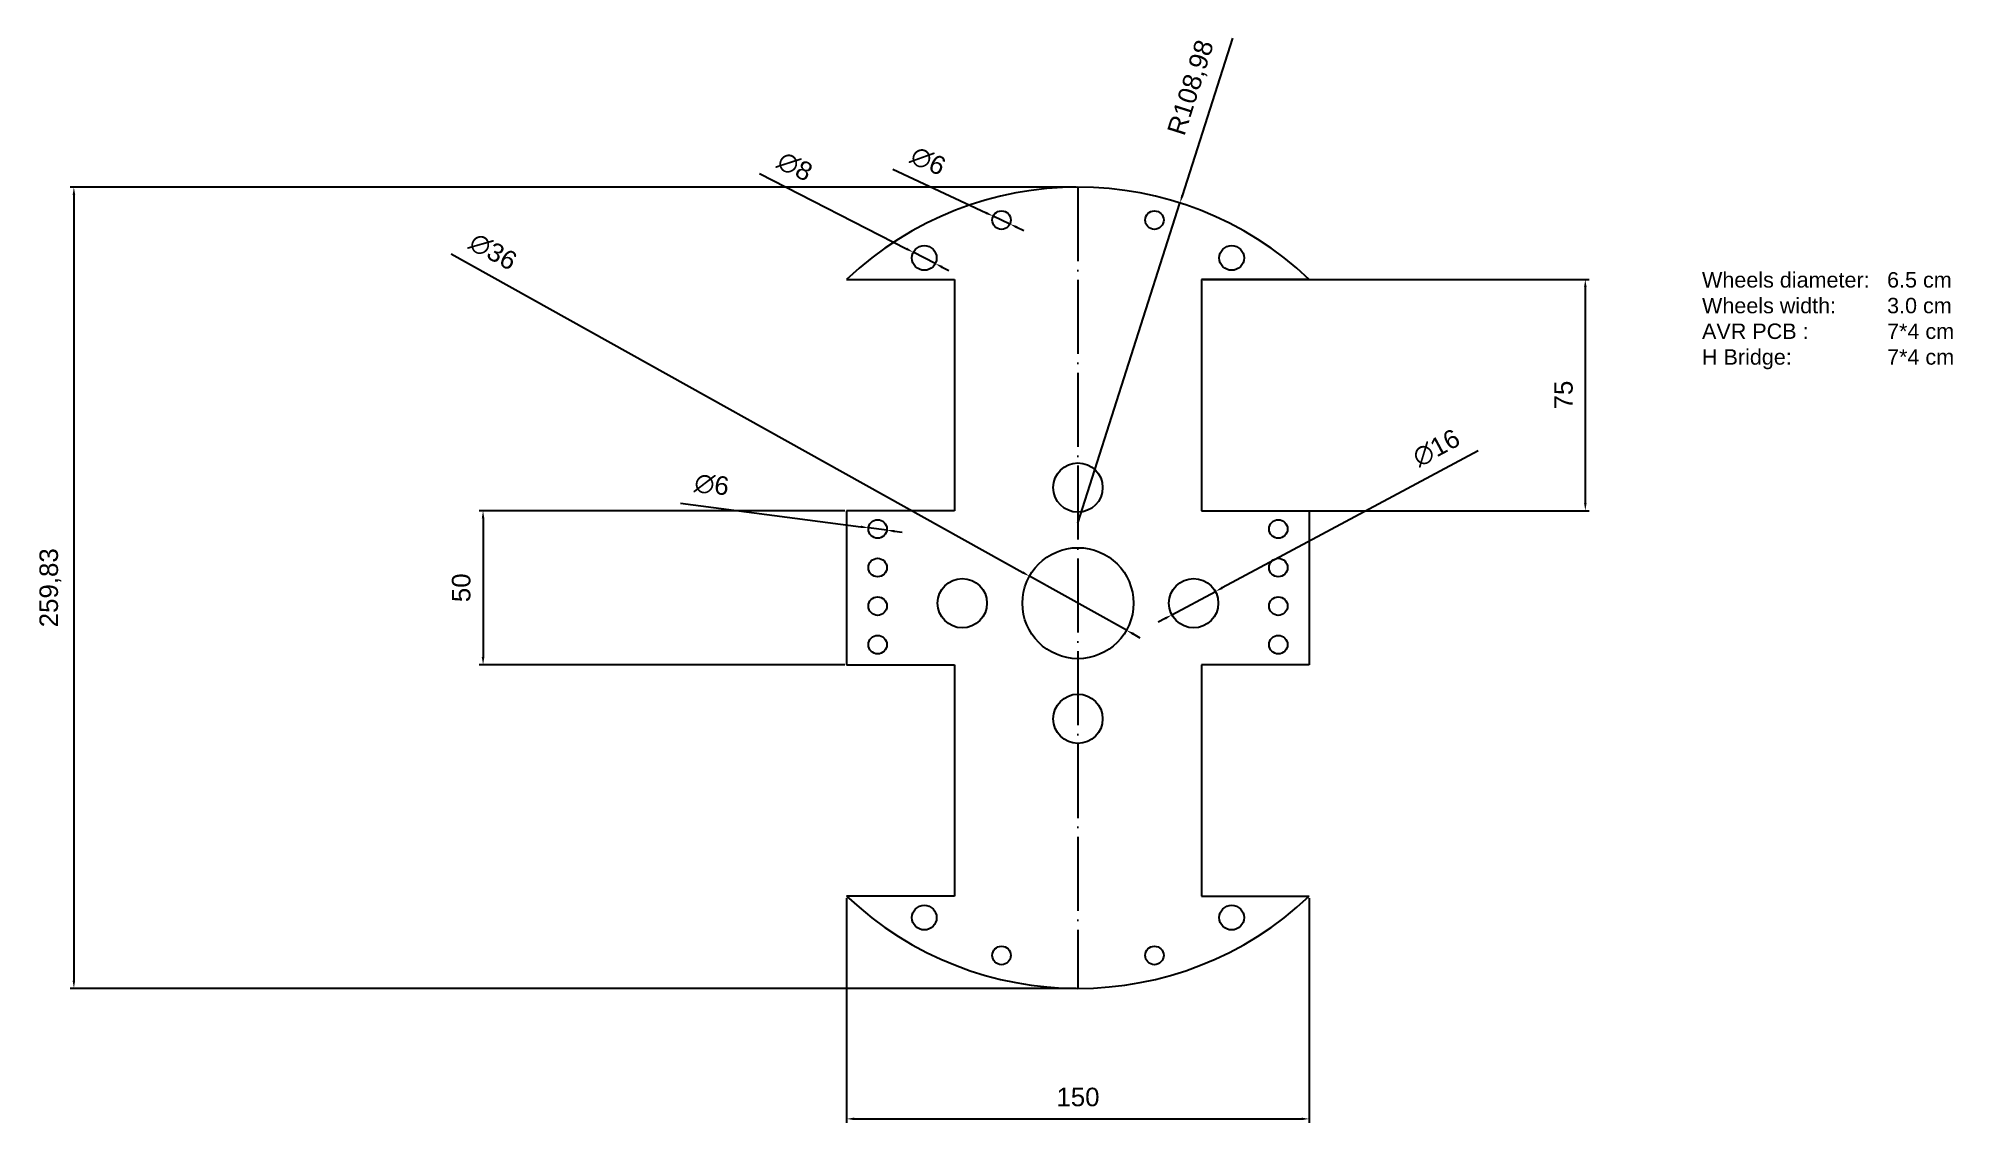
# Model space of a CAD drawing. Header units: millimetres. Extents: x 2488 to 3108, y 1947 to 2298.
import ezdxf

# ---------------------------------------------------------------- set-up
doc = ezdxf.new("R2010")
doc.units = ezdxf.units.MM
doc.linetypes.add('ACAD_ISO04W100', pattern=[30, 24, -3, 0, -3])
doc.layers.get('0').update_dxf_attribs({"linetype": 'ACAD_ISO04W100'})
for name, color, linetype in [('Body', 240, 'Continuous'), ('Dimensions', 40, 'Continuous'), ('Holes', 241, 'Continuous')]:
    doc.layers.add(name, color=color, linetype=linetype)
doc.styles.get("Standard").update_dxf_attribs({"font": 'arial.ttf'})
doc.dimstyles.new('ISO-25', dxfattribs={"dimtxt": 6, "dimasz": 2.5, "dimexe": 1.25, "dimexo": 0.625, "dimgap": 4, "dimtad": 1, "dimtxsty": 'Standard', "dimcen": 2.5, "dimadec": 0, "dimazin": 0, "dimtfac": 1, "dimtmove": 0, "dimatfit": 3, "dimfxl": 1, "dimarcsym": 0})

# ---------------------------------------------------------------- blocks, each defined once
blk = doc.blocks.new('*D3')
at = {"layer": 'Defpoints', "color": 0, "transparency": 16777216}
for p in [(2797.36, 2240.61), (2802.79, 2238.07)]:
    blk.add_point(p, dxfattribs=at)
at = {"layer": 'Dimensions', "color": 0, "lineweight": -2, "transparency": 16777216}
for p, q in [((2764.84, 2255.87), (2795.1, 2241.68)), ((2802.79, 2238.07), (2797.36, 2240.61)), ((2805.05, 2237), (2807.32, 2235.94))]:
    blk.add_line(p, q, dxfattribs=at)
at = {"layer": 'Dimensions', "color": 0, "transparency": 16777216}
for points in [[(2795.27, 2242.05), (2794.92, 2241.3), (2797.36, 2240.61)], [(2805.23, 2237.38), (2804.88, 2236.63), (2802.79, 2238.07)]]:
    blk.add_solid(points, dxfattribs=at)
at = {"layer": 'Dimensions', "color": 0, "transparency": 16777216, "insert": (2776.26, 2258.5), "char_height": 6, "attachment_point": 5, "rotation": 334.86579}
blk.add_mtext('∅6', dxfattribs=at)
blk = doc.blocks.new('*D4')
at = {"layer": 'Defpoints', "color": 0, "transparency": 16777216}
for p in [(2771.47, 2228.89), (2778.59, 2225.24)]:
    blk.add_point(p, dxfattribs=at)
at = {"layer": 'Dimensions', "color": 0, "lineweight": -2, "transparency": 16777216}
for p, q in [((2721.56, 2254.49), (2769.25, 2230.03)), ((2778.59, 2225.24), (2771.47, 2228.89)), ((2780.81, 2224.1), (2783.04, 2222.96))]:
    blk.add_line(p, q, dxfattribs=at)
at = {"layer": 'Dimensions', "color": 0, "transparency": 16777216}
for points in [[(2769.44, 2230.4), (2769.06, 2229.66), (2771.47, 2228.89)], [(2781.01, 2224.47), (2780.62, 2223.73), (2778.59, 2225.24)]]:
    blk.add_solid(points, dxfattribs=at)
at = {"layer": 'Dimensions', "color": 0, "transparency": 16777216, "insert": (2733.08, 2256.71), "char_height": 6, "attachment_point": 5, "rotation": 332.84439}
blk.add_mtext('∅8', dxfattribs=at)
blk = doc.blocks.new('*D11')
at = {"layer": 'Defpoints', "color": 0, "transparency": 16777216}
for p in [(2857.92, 2244.88), (2824.86, 2141.04)]:
    blk.add_point(p, dxfattribs=at)
at = {"layer": 'Dimensions', "color": 0, "lineweight": -2, "transparency": 16777216}
for p, q in [((2874.94, 2298.3), (2858.68, 2247.26)), ((2824.86, 2141.04), (2857.92, 2244.88))]:
    blk.add_line(p, q, dxfattribs=at)
at = {"layer": 'Dimensions', "color": 0, "transparency": 16777216}
blk.add_solid([(2858.29, 2247.39), (2859.08, 2247.14), (2857.92, 2244.88)], dxfattribs=at)
at = {"layer": 'Dimensions', "color": 0, "transparency": 16777216, "insert": (2861.82, 2282.19), "char_height": 6, "attachment_point": 5, "rotation": 72.3368}
blk.add_mtext('R108,98', dxfattribs=at)
blk = doc.blocks.new('*D12')
at = {"layer": 'Defpoints', "color": 0, "transparency": 16777216}
for p in [(2809.14, 2123.87), (2840.58, 2106.34)]:
    blk.add_point(p, dxfattribs=at)
at = {"layer": 'Dimensions', "color": 0, "lineweight": -2, "transparency": 16777216}
for p, q in [((2621.6, 2228.41), (2806.95, 2125.09)), ((2840.58, 2106.34), (2809.14, 2123.87)), ((2842.77, 2105.12), (2844.95, 2103.91))]:
    blk.add_line(p, q, dxfattribs=at)
at = {"layer": 'Dimensions', "color": 0, "transparency": 16777216}
for points in [[(2807.16, 2125.45), (2806.75, 2124.72), (2809.14, 2123.87)], [(2842.97, 2105.49), (2842.56, 2104.76), (2840.58, 2106.34)]]:
    blk.add_solid(points, dxfattribs=at)
at = {"layer": 'Dimensions', "color": 0, "transparency": 16777216, "insert": (2635.22, 2229.1), "char_height": 6, "attachment_point": 5, "rotation": 330.86265}
blk.add_mtext('∅36', dxfattribs=at)
blk = doc.blocks.new('*D13')
at = {"layer": 'Defpoints', "color": 0, "transparency": 16777216}
for p in [(2869.41, 2118.88), (2855.31, 2111.33)]:
    blk.add_point(p, dxfattribs=at)
at = {"layer": 'Dimensions', "color": 0, "lineweight": -2, "transparency": 16777216}
for p, q in [((2954.65, 2164.54), (2871.62, 2120.06)), ((2855.31, 2111.33), (2869.41, 2118.88)), ((2853.1, 2110.15), (2850.9, 2108.97))]:
    blk.add_line(p, q, dxfattribs=at)
at = {"layer": 'Dimensions', "color": 0, "transparency": 16777216}
for points in [[(2871.42, 2120.43), (2871.81, 2119.69), (2869.41, 2118.88)], [(2852.91, 2110.51), (2853.3, 2109.78), (2855.31, 2111.33)]]:
    blk.add_solid(points, dxfattribs=at)
at = {"layer": 'Dimensions', "color": 0, "transparency": 16777216, "insert": (2941.04, 2165.45), "char_height": 6, "attachment_point": 5, "rotation": 28.17515}
blk.add_mtext('∅16', dxfattribs=at)
blk = doc.blocks.new('*D14')
at = {"layer": 'Defpoints', "color": 0, "transparency": 16777216}
for p in [(2756.94, 2139.55), (2762.89, 2138.77)]:
    blk.add_point(p, dxfattribs=at)
at = {"layer": 'Dimensions', "color": 0, "lineweight": -2, "transparency": 16777216}
for p, q in [((2696.03, 2147.53), (2754.46, 2139.88)), ((2762.89, 2138.77), (2756.94, 2139.55)), ((2765.37, 2138.45), (2767.85, 2138.13))]:
    blk.add_line(p, q, dxfattribs=at)
at = {"layer": 'Dimensions', "color": 0, "transparency": 16777216}
for points in [[(2754.52, 2140.29), (2754.41, 2139.46), (2756.94, 2139.55)], [(2765.42, 2138.86), (2765.32, 2138.04), (2762.89, 2138.77)]]:
    blk.add_solid(points, dxfattribs=at)
at = {"layer": 'Dimensions', "color": 0, "transparency": 16777216, "insert": (2706.12, 2153.5), "char_height": 6, "attachment_point": 5, "rotation": 352.54169}
blk.add_mtext('∅6', dxfattribs=at)
blk = doc.blocks.new('*D15')
at = {"layer": 'Defpoints', "color": 0, "transparency": 16777216}
for p in [(2824.86, 2250.02), (2499.33, 1990.19), (2824.86, 1990.19)]:
    blk.add_point(p, dxfattribs=at)
at = {"layer": 'Dimensions', "color": 0, "lineweight": -2, "transparency": 16777216}
for p, q in [((2824.23, 2250.02), (2498.08, 2250.02)), ((2499.33, 2247.52), (2499.33, 1992.69)), ((2824.23, 1990.19), (2498.08, 1990.19))]:
    blk.add_line(p, q, dxfattribs=at)
at = {"layer": 'Dimensions', "color": 0, "transparency": 16777216}
for points in [[(2498.92, 2247.52), (2499.75, 2247.52), (2499.33, 2250.02)], [(2498.92, 1992.69), (2499.75, 1992.69), (2499.33, 1990.19)]]:
    blk.add_solid(points, dxfattribs=at)
at = {"layer": 'Dimensions', "color": 0, "transparency": 16777216, "insert": (2491.73, 2120.1), "char_height": 6, "attachment_point": 5, "rotation": 90}
blk.add_mtext('259,83', dxfattribs=at)
blk = doc.blocks.new('*D16')
at = {"layer": 'Defpoints', "color": 0, "transparency": 16777216}
for p in [(2864.86, 2220.1), (2864.86, 2145.1), (2989.34, 2145.1)]:
    blk.add_point(p, dxfattribs=at)
at = {"layer": 'Dimensions', "color": 0, "lineweight": -2, "transparency": 16777216}
for p, q in [((2865.48, 2220.1), (2990.59, 2220.1)), ((2989.34, 2217.6), (2989.34, 2147.6)), ((2865.48, 2145.1), (2990.59, 2145.1))]:
    blk.add_line(p, q, dxfattribs=at)
at = {"layer": 'Dimensions', "color": 0, "transparency": 16777216}
for points in [[(2988.93, 2217.6), (2989.76, 2217.6), (2989.34, 2220.1)], [(2988.93, 2147.6), (2989.76, 2147.6), (2989.34, 2145.1)]]:
    blk.add_solid(points, dxfattribs=at)
at = {"layer": 'Dimensions', "color": 0, "transparency": 16777216, "insert": (2982.29, 2182.6), "char_height": 6, "attachment_point": 5, "rotation": 90}
blk.add_mtext('75', dxfattribs=at)
blk = doc.blocks.new('*D17')
at = {"layer": 'Defpoints', "color": 0, "transparency": 16777216}
for p in [(2749.86, 2145.1), (2631.99, 2095.1), (2749.86, 2095.1)]:
    blk.add_point(p, dxfattribs=at)
at = {"layer": 'Dimensions', "color": 0, "lineweight": -2, "transparency": 16777216}
for p, q in [((2749.23, 2145.1), (2630.74, 2145.1)), ((2631.99, 2142.6), (2631.99, 2097.6)), ((2749.23, 2095.1), (2630.74, 2095.1))]:
    blk.add_line(p, q, dxfattribs=at)
at = {"layer": 'Dimensions', "color": 0, "transparency": 16777216}
for points in [[(2631.57, 2142.6), (2632.4, 2142.6), (2631.99, 2145.1)], [(2631.57, 2097.6), (2632.4, 2097.6), (2631.99, 2095.1)]]:
    blk.add_solid(points, dxfattribs=at)
at = {"layer": 'Dimensions', "color": 0, "transparency": 16777216, "insert": (2624.92, 2120.1), "char_height": 6, "attachment_point": 5, "rotation": 90}
blk.add_mtext('50', dxfattribs=at)
blk = doc.blocks.new('*D18')
at = {"layer": 'Defpoints', "color": 0, "transparency": 16777216}
for p in [(2749.86, 2020.1), (2899.86, 2020.1), (2899.86, 1947.87)]:
    blk.add_point(p, dxfattribs=at)
at = {"layer": 'Dimensions', "color": 0, "lineweight": -2, "transparency": 16777216}
for p, q in [((2749.86, 2019.48), (2749.86, 1946.62)), ((2899.86, 2019.48), (2899.86, 1946.62)), ((2752.36, 1947.87), (2897.36, 1947.87))]:
    blk.add_line(p, q, dxfattribs=at)
at = {"layer": 'Dimensions', "color": 0, "transparency": 16777216}
for points in [[(2752.36, 1948.29), (2752.36, 1947.45), (2749.86, 1947.87)], [(2897.36, 1948.29), (2897.36, 1947.45), (2899.86, 1947.87)]]:
    blk.add_solid(points, dxfattribs=at)
at = {"layer": 'Dimensions', "color": 0, "transparency": 16777216, "insert": (2824.86, 1954.93), "char_height": 6, "attachment_point": 5}
blk.add_mtext('150', dxfattribs=at)

msp = doc.modelspace()

# ---------------------------------------------------------------- linework, layer by layer
msp.add_line((2824.859, 2250.019), (2824.859, 1990.19))
at = {"layer": 'Body'}
for p, q in [((2749.859, 2220.104), (2784.859, 2220.104)), ((2784.859, 2220.104), (2784.859, 2220.104)), ((2784.859, 2220.104), (2784.859, 2145.104)), ((2899.859, 2220.104), (2864.859, 2220.104)), ((2864.859, 2220.104), (2864.859, 2145.104)), ((2784.859, 2145.104), (2749.859, 2145.104)), ((2749.859, 2145.104), (2749.859, 2095.104)), ((2864.859, 2145.104), (2899.859, 2145.104)), ((2899.859, 2145.104), (2899.859, 2095.104)), ((2749.859, 2095.104), (2784.859, 2095.104)), ((2784.859, 2095.104), (2784.859, 2020.104)), ((2899.859, 2095.104), (2864.859, 2095.104)), ((2864.859, 2095.104), (2864.859, 2020.104)), ((2784.859, 2020.104), (2749.859, 2020.104)), ((2864.859, 2020.104), (2899.859, 2020.104))]:
    msp.add_line(p, q, dxfattribs=at)
for centre, start, end in [((2824.859, 2141.044), 46.509794, 133.490206), ((2824.859, 2099.165), 226.509794, 313.490206)]:
    msp.add_arc(centre, 108.975, start, end, dxfattribs=at)
at = {"layer": 'Holes'}
for centre, radius in [((2800.075, 2239.34), 3), ((2849.644, 2239.34), 3), ((2775.031, 2227.064), 4), ((2874.687, 2227.064), 4), ((2824.859, 2152.604), 8), ((2759.916, 2139.164), 3), ((2889.803, 2139.164), 3), ((2759.916, 2126.664), 3), ((2824.859, 2115.104), 18), ((2889.803, 2126.664), 3), ((2787.359, 2115.104), 8), ((2862.359, 2115.104), 8), ((2759.916, 2114.164), 3), ((2889.803, 2114.164), 3), ((2759.916, 2101.664), 3), ((2889.803, 2101.664), 3), ((2824.859, 2077.604), 8), ((2775.031, 2013.144), 4), ((2874.687, 2013.144), 4), ((2800.075, 2000.868), 3), ((2849.644, 2000.868), 3)]:
    msp.add_circle(centre, radius, dxfattribs=at)

# ---------------------------------------------------------------- texts
at = {"layer": 'Dimensions', "insert": (3027.176, 2222.462), "char_height": 5, "attachment_point": 1}
msp.add_mtext_dynamic_manual_height_columns('Wheels diameter: ^I6.5 cm^I\\PWheels width:^I3.0 cm\\PAVR PCB :   ^I7*4 cm\\PH Bridge: ^I^I7*4 cm', width=152.69397, gutter_width=12.5, heights=[94.157], dxfattribs=at)

# ---------------------------------------------------------------- dimensions: what is measured, and where the dimension line sits
at = {"layer": 'Dimensions'}
dim = msp.add_radius_dim(center=(2824.8594, 2141.0436), mpoint=(2857.9247, 2244.8813), dimstyle='ISO-25', dxfattribs=at)
dim.commit()
dim.dimension.update_dxf_attribs({"geometry": '*D11', "text_midpoint": (2869.0702, 2279.8822), "dimtype": 164})
for p1, p2, picture, middle in [((2778.59, 2225.239), (2771.472, 2228.89), '*D4', (2729.779, 2250.276)), ((2802.791, 2238.066), (2797.359, 2240.615), '*D3', (2773.192, 2251.953)), ((2840.582, 2106.34), (2809.137, 2123.868), '*D12', (2631.697, 2222.782)), ((2855.307, 2111.327), (2869.411, 2118.882), '*D13', (2944.458, 2159.079)), ((2762.89, 2138.775), (2756.941, 2139.554), '*D14', (2705.185, 2146.329))]:
    dim = msp.add_diameter_dim_2p(p1=p1, p2=p2, dimstyle='ISO-25', dxfattribs=at)
    dim.commit()
    dim.dimension.update_dxf_attribs({"geometry": picture, "text_midpoint": middle, "dimtype": 163})
for base, p1, p2, picture, middle in [((2499.333, 1990.19), (2824.859, 2250.019), (2824.859, 1990.19), '*D15', (2491.727, 2120.104)), ((2989.343, 2145.104), (2864.859, 2220.104), (2864.859, 2145.104), '*D16', (2982.291, 2182.604)), ((2631.985, 2095.104), (2749.859, 2145.104), (2749.859, 2095.104), '*D17', (2624.922, 2120.104))]:
    dim = msp.add_linear_dim(base=base, p1=p1, p2=p2, angle=90, dimstyle='ISO-25', dxfattribs=at)
    dim.commit()
    dim.dimension.update_dxf_attribs({"geometry": picture, "text_midpoint": middle})
dim = msp.add_linear_dim(base=(2899.859, 1947.87), p1=(2749.859, 2020.104), p2=(2899.859, 2020.104), dimstyle='ISO-25', dxfattribs=at)
dim.commit()
dim.dimension.update_dxf_attribs({"geometry": '*D18', "text_midpoint": (2824.859, 1954.933)})

doc.saveas('drawing.dxf')
